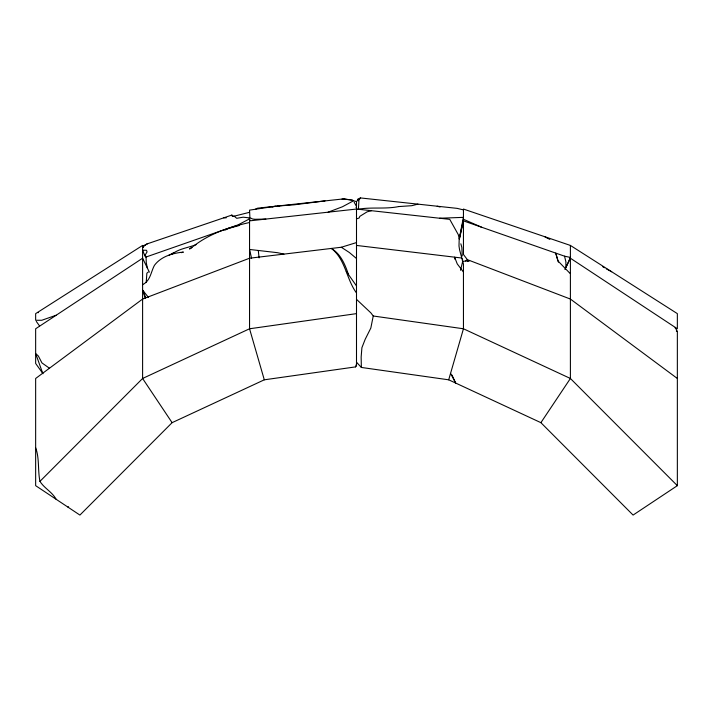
<?xml version="1.0" encoding="UTF-8"?>
<svg xmlns="http://www.w3.org/2000/svg" width="713" height="713" viewBox="0 0 713 713"><rect width="100%" height="100%" fill="white"/><g stroke="black" fill="none" stroke-linecap="round" stroke-linejoin="round"><path stroke-width="1.07" d="M356.5 209.604C369.53 206.636 384.842 209.444 398.594 206.583M675.443 328.64L675.273 327.401L677.35 331.536L677.35 485.669L633.091 515.071L540.9 422.666L448.7 379.815L463.45 328.773L463.45 264.06L459.564 249.782L458.994 245.985L459.208 238.436L458.263 234.595L449.751 219.354L356.696 209.069M358.425 209.114L358.96 200.112L360.377 197.929L457.122 208.365L463.45 209.898M448.7 379.815L361.348 367.445L361.152 357.017L361.91 347.686L365.181 339.326L370.831 328.06L373.238 316.002L370.885 312.882L356.5 299.344M462.389 260.325L462.603 258.926M147.333 267.981L146.272 262.651L146.04 256.324L144.712 255.789L147.065 251.903L146.504 250.254L142.6 250.236L144.917 255.887M459.243 238.703L463.45 217.358L439.591 218.231M459.386 238.784L463.45 219.274L463.45 209.052L570.4 245.432L677.35 313.631L677.35 328.773L570.4 258.222L564.919 269.514M459.332 239.283L463.45 220.87L564.553 256.181L570.4 257.429L565.881 267.535L565.899 261.849L564.553 256.181M249.898 220.593L249.595 217.715M460.527 270.289L462.692 261.341L469.617 260.584L467.478 261.564M142.6 247.259L146.726 244.024L231.894 215.059L231.734 215.665L234.256 216.235L236.707 218.303L243.16 217.189L249.55 217.902M249.55 218.08L248.694 219.301L238.097 224.871L145.764 257.117M356.5 242.58L341.313 247.251L249.55 258.222L142.6 299.059L35.65 378.478L35.65 485.669L79.909 515.071L172.1 422.666L264.3 379.815L355.511 366.901L356.5 364.183M358.746 199.221L358.131 200.808L357.774 199.292L360.377 197.929M540.9 422.666L570.4 378.478L570.4 245.432M677.35 378.478L570.4 299.059L467.345 259.648L465.714 261.029M355.511 366.901L356.5 365.778L356.5 201.636L352.088 200.335M56.167 499.296C52.174 491.97 44.304 488.325 39.946 481.364L142.6 378.478L249.55 328.773L356.5 313.631M171.993 254.22C178.776 248.632 188.232 247.821 196.253 244.586M142.6 284.674C150.434 280.895 150.826 272.063 154.418 265.361C161.102 256.324 172.733 253.168 183.384 252.081L181.396 252.669M192.358 247.028L189.533 248.98L192.002 247.518M193.455 246.243C209.64 233.534 229.684 226.992 249.55 222.492M143.536 247.42L142.6 245.432L35.65 313.631L35.65 320.28L41.782 320.271L56.22 315.208M67.967 507.139L68.582 506.774M148.233 272.09L146.869 273.168L146.227 282.205M356.001 207.626L356.5 207.358M168.616 255.459L174.008 252.518M255.45 209.203L257.598 208.178L344.174 198.838L351.081 200.05M142.6 246.137L147.671 243.703M570.079 273.444L557.905 260.878L555.73 253.097L558.439 262.152M224.969 230.112L228.73 228.41L239.203 225.513M356.5 218.891L359.111 218.018L359.842 216.342L367.097 211.841L371.446 210.7M328.158 212.18L342.445 206.761L353.087 201.03L352.641 200.121L351.001 199.818L341.99 199.079M233.757 216.28L249.55 212.305M272.072 207.037L275.717 206.226L249.55 210.13L249.898 217.715L252.66 219.025L255.129 219.283L265.842 219.069M325.003 200.906L293.979 204.827L276.796 206.11L278.828 206.458M417.907 204.132L411.784 205.692L398.683 206.574M356.5 209.052L249.55 220.87L249.55 328.773L264.3 379.815M223.739 217.83L226.235 217.83M148.491 297.437L142.6 290.2L145.283 298.052M251.546 258.159L249.55 249.452L277.473 252.687L283.952 254.113M258.311 250.664L259.077 257.901M356.5 245.432L461.409 257.981M373.238 316.002L463.45 328.773L570.4 378.478L677.35 485.669M37.539 312.428L38.261 312.704M437.176 206.217L440.046 206.993M463.45 219.274L481.569 227.197M611.665 271.751L606.291 268.828M544.777 236.716L547.058 237.91M547.165 237.973L549.83 239.408M676.316 330.975L677.35 331.536M602.672 266.671L604.481 267.749M344.174 198.838L344.834 199.266M341.313 247.251L349.317 252.482L356.5 258.516M357.097 200.959L357.774 199.292M49.455 368.22L41.933 362.908L38.377 356.028L35.65 353.523L42.566 372.854M361.348 367.445L356.5 362.204M463.45 272.001L457.247 263.899L454.6 257.17L454.912 259.193M467.345 259.648L463.45 254.488L463.45 220.87M356.5 285.904L346.295 271.484M43.012 373.719L35.65 363.461L35.65 328.773L142.6 258.222L149.373 272.17M36.31 321.429L39.438 325.796M172.1 422.666L142.6 378.478L142.6 245.432M356.5 292.963C346.34 279.282 345.529 259.238 331.385 248.436C340.912 254.158 345.11 264.639 348.514 274.665M354.165 202.207L356.5 206.449M231.894 215.059L232.581 216.413M451.997 375.056L455.643 383.041L450.563 373.362M143.295 290.574L145.595 297.963M460.839 243.801L461.837 247.375L462.229 256.02M35.65 447.728C39.58 458.459 37.664 470.197 39.946 481.364"/></g></svg>
